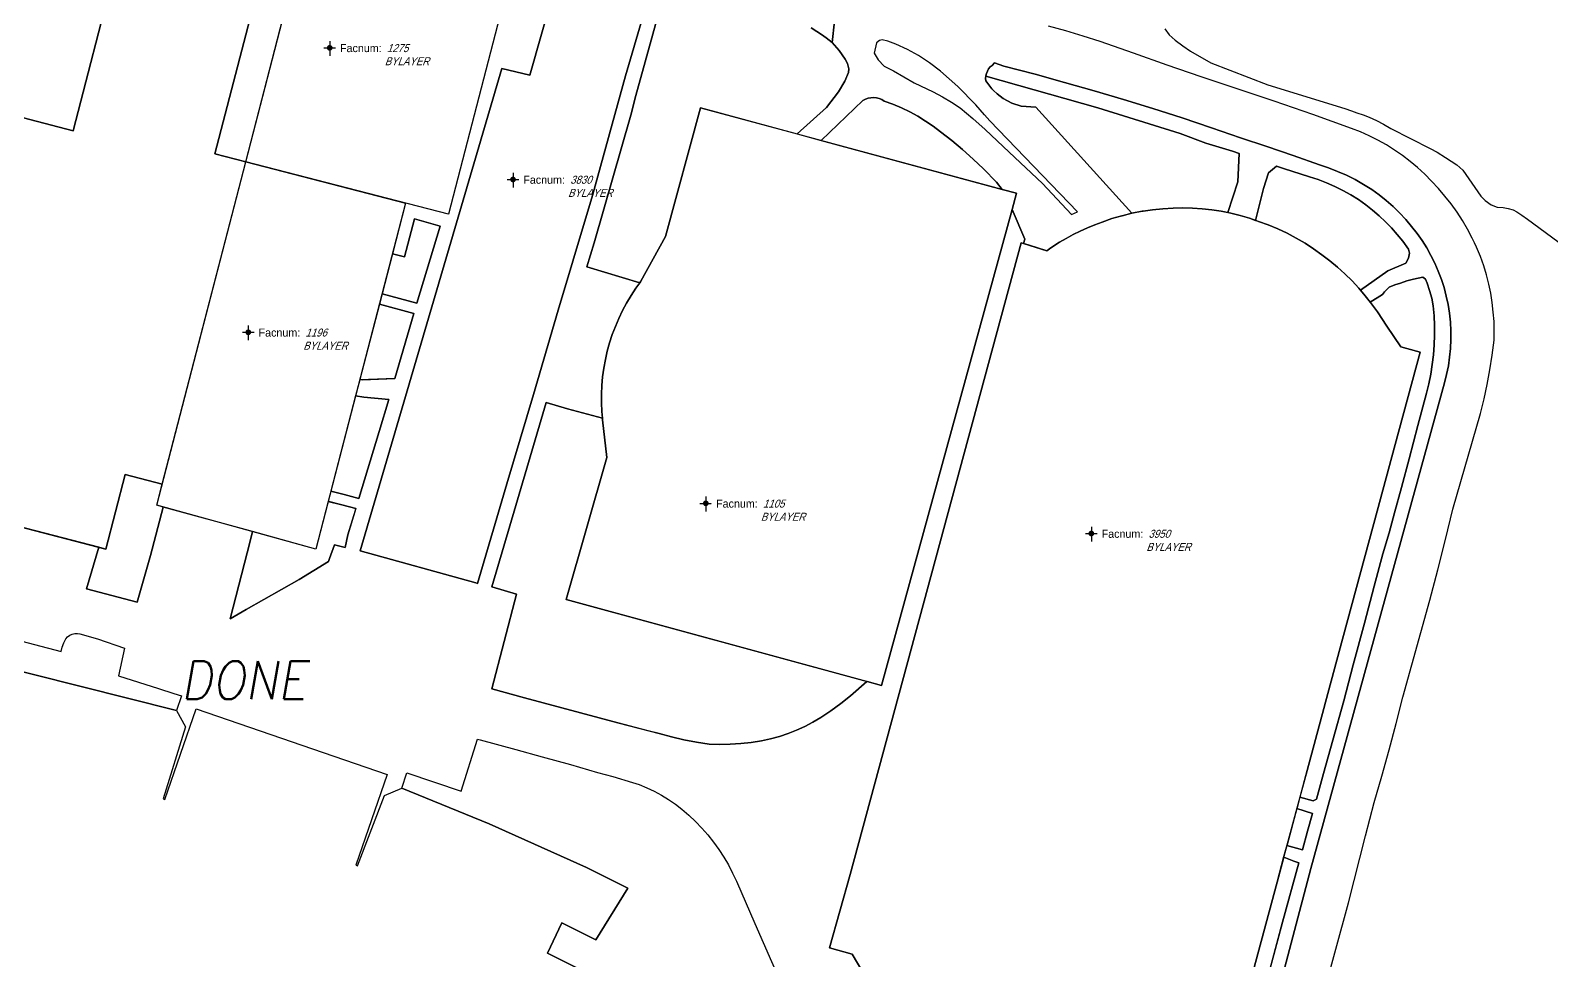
# Model space of a CAD drawing. Header units: inches. Extents: x 1273557 to 1282364, y 239587 to 246310.
# Drawn here: x 1278538 to 1279336, y 240926 to 241414 of the extents above; entities that cross this region are included whole.
import ezdxf
from ezdxf.enums import TextEntityAlignment as Align

# ---------------------------------------------------------------- set-up
doc = ezdxf.new("R2010")
doc.units = ezdxf.units.IN
doc.header["$MEASUREMENT"] = 0
doc.linetypes.add('DASHED2', pattern=[0.375, 0.25, -0.125])
doc.layers.add('BLDG-DATA', color=159, linetype='DASHED2', lineweight=30)
for name, color, linetype in [('BLDG-UW', 231, 'Continuous'), ('GRASS', 3, 'Continuous'), ('PATH', 253, 'Continuous'), ('PRKG-DATA', 255, 'Continuous'), ('PRKG-UW', 6, 'Continuous'), ('REV-ADJUDICATION-NOTES', 2, 'Continuous'), ('STREET-UW', 50, 'Continuous'), ('STREET-UW-ISLAND', 20, 'Continuous'), ('Water_Source', 133, 'Continuous')]:
    doc.layers.add(name, color=color, linetype=linetype)
doc.styles.add('Revisions', font='simplex.shx', dxfattribs={"width": 0.9, "oblique": 10, "height": 25})
doc.styles.add('SS_LITE', font='FRABK.TTF', dxfattribs={"height": 16})

# ---------------------------------------------------------------- blocks, each defined once
blk = doc.blocks.new('*U1')
for p, q in [((-3.08, 0), (3.08, 0)), ((0, 3.55), (0, -4.2))]:
    blk.add_line(p, q)
at = {"const_width": 1.5}
blk.add_lwpolyline([(-0.75, 0, 1), (0.75, 0, 1)], format="xyb", close=True, dxfattribs=at)
at = {"layer": 'BLDG-DATA', "color": 1, "style": 'SS_LITE'}
blk.add_text('Facnum:', height=4.2, dxfattribs=at).set_placement((27.26, -2.25), align=Align.RIGHT)
at = {"layer": 'BLDG-DATA', "color": 7, "style": 'SS_LITE', "oblique": 20, "width": 0.9, "flags": 8}
for tag, p in [('FACNUM', (29.98, -2.25)), ('OBJECT', (28.84, -9.16))]:
    blk.add_attdef(tag, p, '', height=4.2, dxfattribs=at)
blk = doc.blocks.new('*U8')
for p, q in [((-3.08, 0), (3.08, 0)), ((0, 3.55), (0, -4.2))]:
    blk.add_line(p, q)
at = {"const_width": 1.5}
blk.add_lwpolyline([(-0.75, 0, 1), (0.75, 0, 1)], format="xyb", close=True, dxfattribs=at)
at = {"layer": 'PRKG-DATA', "color": 1, "style": 'SS_LITE'}
blk.add_text('Facnum:', height=4.2, dxfattribs=at).set_placement((27.26, -2.25), align=Align.RIGHT)
at = {"layer": 'PRKG-DATA', "color": 7, "style": 'SS_LITE', "oblique": 20, "width": 0.9, "flags": 8}
for tag, p in [('FACNUM', (29.98, -2.25)), ('OBJECT', (28.84, -9.16))]:
    blk.add_attdef(tag, p, '', height=4.2, dxfattribs=at)

msp = doc.modelspace()

# ---------------------------------------------------------------- linework, layer by layer
at = {"layer": 'BLDG-UW'}
for points in [[(1278506.78, 241160.4), (1278577.48, 241142.06), (1278587.63, 241181.21), (1278607.06, 241176.18), (1278650.9, 241345.26), (1278650.9, 241345.26), (1278634.74, 241349.45), (1278654.24, 241424.64), (1278581.5, 241443.5), (1278560.23, 241361.49), (1278514.65, 241373.31), (1278549.29, 241506.92), (1278385.8, 241549.31)], [(1279179.57, 240920.67), (1279192.16, 240967.3), (1279195.78, 240980.71), (1279197.42, 240986.81), (1279202.66, 241006.21), (1279204.26, 241012.14), (1279207.98, 241025.93), (1279216.75, 241058.44), (1279217.62, 241061.66), (1279226.56, 241094.79), (1279242.92, 241155.39), (1279254.11, 241196.85), (1279267.21, 241245.39), (1279260.24, 241247.34), (1279257.07, 241248.22), (1279249.86, 241259), (1279244.81, 241266.55), (1279241.74, 241270.79), (1279241.27, 241271.39), (1279238.5, 241274.9), (1279235.08, 241278.87), (1279231.51, 241282.7), (1279227.78, 241286.37), (1279223.91, 241289.89), (1279219.89, 241293.25), (1279215.74, 241296.44), (1279211.36, 241299.57), (1279206.84, 241302.5), (1279202.19, 241305.22), (1279197.41, 241307.73), (1279192.53, 241310.01), (1279187.55, 241312.07), (1279182.48, 241313.9), (1279181.54, 241314.23), (1279177.69, 241315.58), (1279172.82, 241317.03), (1279167.91, 241318.26), (1279162.92, 241319.27), (1279157.9, 241320.05), (1279152.85, 241320.59), (1279147.78, 241320.91), (1279142.7, 241320.99), (1279137.63, 241320.84), (1279132.19, 241320.56), (1279126.77, 241320.03), (1279121.91, 241319.32), (1279121.38, 241319.24), (1279116.03, 241318.21), (1279110.81, 241316.95), (1279110.73, 241316.93), (1279105.5, 241315.4), (1279100.34, 241313.63), (1279096.45, 241312.16), (1279092.62, 241310.57), (1279088.84, 241308.84), (1279085.14, 241307), (1279081.52, 241305.05), (1279078, 241302.98), (1279074.57, 241300.8), (1279072.72, 241299.53), (1279071.26, 241298.53), (1279062, 241301.44), (1279057.94, 241302.71), (1278968.04, 240971.36), (1278968.04, 240971.36), (1278957.32, 240932.86), (1278969.21, 240929.55), (1278978.59, 240913.61)], [(1278488.64, 241089.04), (1278614.55, 241057.4), (1278619.25, 241048.79), (1278607.59, 241010.96), (1278608.5, 241010.65), (1278624.89, 241058.24), (1278725.11, 241023.71), (1278708.72, 240976.13), (1278709.47, 240975.87), (1278723.74, 241012.8), (1278732.75, 241016.68), (1278778.6, 240997.97), (1278829.66, 240974.9), (1278851.43, 240964.07), (1278834.68, 240936.95), (1278816.72, 240945.88), (1278809.18, 240929.99), (1278857.69, 240905.81)]]:
    msp.add_lwpolyline(points, dxfattribs=at)
for points in [[(1278650.9, 241345.26), (1278682.82, 241468.36), (1278789.2, 241440.77), (1278757.28, 241317.68), (1278650.9, 241345.26)], [(1279053.17, 241320.2), (1279055.5, 241328.7), (1279047.86, 241330.77), (1278952.81, 241356.48), (1278889.54, 241373.59), (1278871.26, 241306), (1278858.3, 241282.53), (1278857.68, 241281.67), (1278855.63, 241278.85), (1278853.12, 241275.05), (1278850.79, 241271.14), (1278848.64, 241267.13), (1278846.66, 241263.04), (1278844.87, 241258.86), (1278843.27, 241254.6), (1278841.88, 241250.27), (1278840.66, 241245.89), (1278839.65, 241241.46), (1278838.84, 241236.98), (1278838.22, 241232.47), (1278837.81, 241227.94), (1278837.6, 241223.39), (1278837.6, 241218.84), (1278837.8, 241214.3), (1278838.12, 241210.64), (1278838.2, 241209.77), (1278840.46, 241190.15), (1278819.11, 241115.5), (1278977, 241072.6), (1278984.63, 241070.53)], [(1278650.9, 241345.26), (1278734.8, 241323.51), (1278687.74, 241142.03), (1278604.17, 241165.04), (1278650.9, 241345.26)]]:
    msp.add_lwpolyline(points, close=True, dxfattribs=at)
at = {"layer": 'GRASS'}
for points in [[(1278869.52, 241429.87), (1278855.61, 241380.07), (1278852.97, 241369.66), (1278833.83, 241302.78), (1278829.96, 241290.05), (1278857.71, 241281.7), (1278858.3, 241282.53), (1278871.26, 241306), (1278889.54, 241373.59), (1278940.38, 241359.84), (1278955.68, 241373.63), (1278961.93, 241381.86), (1278965.27, 241387.49), (1278967.32, 241392.09), (1278967.42, 241394.06), (1278966.8, 241396.72), (1278965.52, 241399.15), (1278962.35, 241403.63), (1278958.72, 241407.74), (1278955.53, 241410.22), (1278953.16, 241412.05), (1278950.62, 241413.64), (1278947.68, 241415.43)], [(1279216.95, 240909.71), (1279229.63, 240956.4), (1279238.66, 240991.63), (1279243.14, 241009.12), (1279247.2, 241022.85), (1279251.06, 241036.64), (1279254.72, 241050.48), (1279258.16, 241064.38), (1279272.37, 241115.26), (1279276.6, 241131.15), (1279280.65, 241147.08), (1279284.51, 241163.06), (1279298.9, 241213.2), (1279300.8, 241220.78), (1279302.47, 241228.41), (1279303.92, 241236.09), (1279305.14, 241243.81), (1279306.13, 241251.56), (1279306.19, 241256.52), (1279306.04, 241261.48), (1279305.68, 241266.42), (1279305.1, 241271.35), (1279304.32, 241276.24), (1279303.33, 241281.1), (1279302.13, 241285.91), (1279300.73, 241290.67), (1279298.91, 241295.61), (1279296.88, 241300.47), (1279295.8, 241302.75), (1279294.62, 241305.23), (1279292.16, 241309.89), (1279289.49, 241314.43), (1279286.62, 241318.85), (1279283.55, 241323.13), (1279280.29, 241327.27), (1279276.85, 241331.26), (1279273.24, 241335.09), (1279269.68, 241338.71), (1279265.96, 241342.16), (1279262.07, 241345.43), (1279258.04, 241348.51), (1279253.86, 241351.4), (1279249.56, 241354.09), (1279245.12, 241356.57), (1279240.58, 241358.83), (1279235.94, 241360.88), (1279231.2, 241362.71), (1279210.96, 241370.07), (1279190.62, 241377.12), (1279170.17, 241383.87), (1279152.35, 241389.88), (1279134.56, 241395.98), (1279116.8, 241402.16), (1279099.29, 241408.32), (1279090.33, 241411.19), (1279081.33, 241413.89), (1279072.28, 241416.42)], [(1279133.33, 241414.92), (1279135.54, 241411.83), (1279138.62, 241409.05), (1279142.68, 241406.04), (1279146.74, 241403.24), (1279157.34, 241397.15), (1279187.35, 241385.55), (1279227.75, 241373.18), (1279231.2, 241372.02), (1279234.1, 241370.98), (1279237.44, 241369.93), (1279240.56, 241368.56), (1279244.32, 241366.86), (1279248.07, 241364.93), (1279251.82, 241362.68), (1279272.52, 241352.26), (1279276.27, 241350.22), (1279280.55, 241347.53), (1279286.54, 241343.6), (1279289.63, 241340.82), (1279299.2, 241327.17), (1279301.43, 241324.84), (1279304.63, 241322.6), (1279307.75, 241321.45), (1279310.78, 241321.17), (1279313.49, 241320.79), (1279316.07, 241319.97), (1279318, 241318.95), (1279320.68, 241317.27), (1279323.56, 241315.15), (1279342.77, 241300.96)], [(1278522.67, 241096.56), (1278554.01, 241088.22), (1278554.62, 241090.56), (1278555.43, 241092.83), (1278556.44, 241095.03), (1278557.42, 241096.01), (1278558.55, 241096.79), (1278559.81, 241097.36), (1278561.15, 241097.69), (1278562.52, 241097.78), (1278563.89, 241097.62), (1278573.04, 241094.88), (1278587.26, 241090.09), (1278584.06, 241075.59), (1278605.04, 241068.9), (1278613.11, 241066.35), (1278617.12, 241065.03), (1278614.55, 241057.4), (1278488.64, 241089.04)], [(1278857.69, 240905.81), (1278809.18, 240929.99), (1278816.72, 240945.88), (1278834.68, 240936.95), (1278851.43, 240964.07), (1278829.66, 240974.9), (1278778.6, 240997.97), (1278732.75, 241016.68), (1278735.49, 241024.69), (1278763.89, 241014.96), (1278772.6, 241042.38), (1278773.85, 241041.96), (1278792.62, 241036.85), (1278806.45, 241032.99), (1278821.42, 241029), (1278835.52, 241024.88), (1278843.61, 241022.75), (1278853.81, 241019.65), (1278857.31, 241018.44), (1278861.33, 241016.8), (1278865.26, 241014.95), (1278869.09, 241012.89), (1278872.81, 241010.63), (1278876.4, 241008.18), (1278879.85, 241005.53), (1278879.85, 241005.53), (1278883.46, 241002.4), (1278886.93, 240999.11), (1278890.24, 240995.65), (1278893.38, 240992.05), (1278896.36, 240988.3), (1278899.16, 240984.42), (1278901.78, 240980.41), (1278904.21, 240976.29), (1278906.45, 240972.05), (1278908.49, 240967.72), (1278908.49, 240967.72), (1278918.16, 240945.53), (1278931.16, 240915.76)]]:
    msp.add_lwpolyline(points, dxfattribs=at)
for points in [[(1278634.74, 241349.45), (1278650.9, 241345.26), (1278670.4, 241420.45), (1278654.24, 241424.64)], [(1279015.61, 241392.81), (1279009.84, 241397.09), (1279003.9, 241400.94), (1278998.15, 241404.19), (1278992.05, 241406.92), (1278987.94, 241408.49), (1278984.94, 241409.21), (1278983.51, 241408.82), (1278981.9, 241407.73), (1278980.67, 241402.23), (1278982.83, 241398.75), (1278986.02, 241395.33), (1278990.88, 241392.95), (1279001.78, 241386.7), (1279011.72, 241381.99), (1279016.52, 241379.37), (1279021.22, 241376.56), (1279025.81, 241373.58), (1279032.47, 241368), (1279039, 241362.26), (1279051.61, 241350.31), (1279069.06, 241333.87), (1279084.24, 241317.66), (1279087.35, 241319.06), (1279041.37, 241366.8), (1279038.7, 241369.9), (1279034.03, 241375.1), (1279024.56, 241384.79)], [(1279172.27, 241349.58), (1279168.78, 241350.75), (1279154.77, 241355.04), (1279141.39, 241360.09), (1279098.12, 241373.46), (1279039.31, 241390.15), (1279039.22, 241389), (1279039.32, 241387.67), (1279039.79, 241387.01), (1279040.82, 241385.55), (1279042.5, 241383.56), (1279043.41, 241382.64), (1279045.32, 241380.88), (1279048.43, 241378.52), (1279053.01, 241376.06), (1279057.93, 241374.39), (1279065.51, 241373.86), (1279116.03, 241318.21), (1279121.38, 241319.24), (1279121.91, 241319.32), (1279126.77, 241320.03), (1279132.19, 241320.56), (1279137.63, 241320.84), (1279142.7, 241320.99), (1279147.78, 241320.91), (1279152.85, 241320.59), (1279157.9, 241320.05), (1279162.92, 241319.27), (1279166.36, 241318.57), (1279171.57, 241334.79)], [(1279015.56, 241361.01), (1279011.7, 241363.91), (1279007.71, 241366.62), (1279003.59, 241369.13), (1278999.35, 241371.44), (1278995.01, 241373.53), (1278990.56, 241375.41), (1278986.03, 241377.07), (1278984.76, 241377.84), (1278983.39, 241378.42), (1278981.95, 241378.79), (1278980.47, 241378.93), (1278978.98, 241378.85), (1278977.53, 241378.55), (1278976.13, 241378.04), (1278974.83, 241377.32), (1278952.82, 241356.47), (1279047.86, 241330.77), (1279044.88, 241334.59), (1279038.03, 241341.49), (1279032.68, 241346.66), (1279027.15, 241351.65), (1279021.44, 241356.43)], [(1279245.78, 241316.91), (1279242.33, 241319.85), (1279238.74, 241322.63), (1279234.87, 241325.37), (1279230.86, 241327.9), (1279226.73, 241330.23), (1279222.49, 241332.35), (1279218.15, 241334.25), (1279213.71, 241335.94), (1279209.2, 241337.39), (1279195.48, 241341.76), (1279191.82, 241343), (1279187.72, 241339.38), (1279185.05, 241331.15), (1279180.9, 241314.45), (1279181.54, 241314.23), (1279182.48, 241313.9), (1279187.55, 241312.07), (1279192.53, 241310.01), (1279197.41, 241307.73), (1279202.19, 241305.22), (1279206.84, 241302.5), (1279211.36, 241299.57), (1279215.74, 241296.44), (1279219.89, 241293.25), (1279223.91, 241289.89), (1279227.78, 241286.37), (1279231.51, 241282.7), (1279235.08, 241278.87), (1279235.92, 241277.89), (1279250.33, 241288.01), (1279259.73, 241292.09), (1279261.21, 241294.64), (1279261.64, 241297.28), (1279261.23, 241299.31), (1279258.1, 241303.61), (1279255.26, 241307.15), (1279252.26, 241310.55), (1279249.09, 241313.8)], [(1278752.91, 241311.41), (1278739.55, 241315.22), (1278734.16, 241295.37), (1278727.92, 241296.98), (1278722.45, 241275.89), (1278740.72, 241271.05)], [(1279243.11, 241122.56), (1279247.76, 241139.58), (1279251.06, 241150.51), (1279253.84, 241161), (1279257.4, 241174.37), (1279261.54, 241189.32), (1279266.09, 241206.96), (1279270.63, 241223.83), (1279271.82, 241228.82), (1279272.81, 241233.85), (1279273.6, 241238.92), (1279274.2, 241244.01), (1279274.59, 241249.12), (1279274.79, 241254.25), (1279274.78, 241259.37), (1279274.57, 241264.5), (1279274.16, 241269.61), (1279273.32, 241273.65), (1279272.23, 241277.63), (1279270.9, 241281.54), (1279270.03, 241283.66), (1279268.69, 241284.63), (1279263.82, 241283.72), (1279260.32, 241282.79), (1279256.89, 241281.6), (1279253.94, 241280.66), (1279251.08, 241279.47), (1279248.63, 241277.01), (1279247.45, 241275.66), (1279241.11, 241271.59), (1279241.27, 241271.39), (1279241.74, 241270.79), (1279244.81, 241266.55), (1279249.86, 241259), (1279257.07, 241248.22), (1279260.24, 241247.34), (1279267.21, 241245.39), (1279254.11, 241196.85), (1279242.92, 241155.39), (1279226.56, 241094.79), (1279217.62, 241061.66), (1279216.75, 241058.44), (1279207.98, 241025.93), (1279204.17, 241011.82), (1279211.16, 241009.95), (1279212.82, 241010.84), (1279216.56, 241024.23), (1279221.44, 241041.71), (1279227.18, 241062.34), (1279232.13, 241081.3), (1279238.02, 241103.13)], [(1278739.2, 241265.65), (1278721.06, 241270.54), (1278710.83, 241231.08), (1278712.09, 241230.88), (1278729.18, 241231.47)], [(1278725.92, 241220.47), (1278712.87, 241221.8), (1278708.57, 241222.37), (1278695.61, 241172.37), (1278696.32, 241172.19), (1278702.51, 241170.59), (1278710.31, 241168.58), (1278720.95, 241203.65)], [(1278840.46, 241190.15), (1278838.2, 241209.77), (1278838.12, 241210.7), (1278819.78, 241215.54), (1278808.59, 241218.97), (1278792.61, 241164.97), (1278780.11, 241122.18), (1278792.94, 241118.36), (1278780.01, 241068.67), (1278797.16, 241063.98), (1278846.23, 241050.87), (1278867.8, 241045.2), (1278874.3, 241043.46), (1278880.85, 241041.96), (1278887.44, 241040.7), (1278894.07, 241039.68), (1278899.61, 241039.55), (1278905.14, 241039.67), (1278910.67, 241040.03), (1278916.17, 241040.64), (1278921.64, 241041.5), (1278926.33, 241042.5), (1278930.96, 241043.75), (1278935.51, 241045.24), (1278939.98, 241046.99), (1278944.35, 241048.97), (1278948.6, 241051.19), (1278952.73, 241053.64), (1278958.05, 241057.26), (1278963.22, 241061.08), (1278968.24, 241065.1), (1278976.94, 241072.62), (1278819.11, 241115.5)], [(1278607.56, 241164.11), (1278604.17, 241165.04), (1278607.06, 241176.18), (1278587.63, 241181.21), (1278577.48, 241142.06), (1278573.81, 241143.01), (1278567.37, 241121.22), (1278593.86, 241114.2), (1278600.82, 241138.69)], [(1278694.84, 241137.02), (1278697.4, 241144.26), (1278703.13, 241142.92), (1278704.51, 241149.46), (1278708.47, 241162.53), (1278708.69, 241163.33), (1278701.36, 241165.2), (1278694.57, 241166.97), (1278694.23, 241167.06), (1278687.74, 241142.03), (1278654.49, 241151.18), (1278653.23, 241146.27), (1278642.78, 241105.51), (1278651.09, 241110.37), (1278678.9, 241126.07), (1278694.31, 241135.51)], [(1279210.71, 241003.28), (1279202.56, 241005.86), (1279197.42, 240986.81), (1279197.34, 240986.5), (1279205.47, 240984.29), (1279208.12, 240993.99)], [(1279203.58, 240977.39), (1279201.05, 240978.34), (1279197.44, 240979.68), (1279195.67, 240980.34), (1279192.16, 240967.3), (1279179.57, 240920.67), (1279176.16, 240908.02), (1279176.08, 240907.74), (1279183.39, 240906.04), (1279184.26, 240905.84), (1279184.5, 240906.75), (1279195.06, 240946.21)]]:
    msp.add_lwpolyline(points, close=True, dxfattribs=at)
at = {"layer": 'PATH'}
for points in [[(1278789.2, 241440.77), (1278757.28, 241317.68), (1278734.8, 241323.51), (1278727.92, 241296.98), (1278734.16, 241295.37), (1278739.55, 241315.22), (1278752.91, 241311.41), (1278740.72, 241271.05), (1278722.45, 241275.89), (1278721.06, 241270.54), (1278739.2, 241265.65), (1278729.18, 241231.47), (1278710.77, 241230.83), (1278708.57, 241222.37), (1278712.87, 241221.8), (1278725.92, 241220.47), (1278720.95, 241203.65), (1278710.31, 241168.58), (1278702.51, 241170.59), (1278695.61, 241172.37), (1278694.23, 241167.06), (1278701.36, 241165.2), (1278708.71, 241163.32), (1278704.51, 241149.46), (1278703.13, 241142.92), (1278697.4, 241144.26), (1278694.84, 241137.02), (1278694.31, 241135.51), (1278678.9, 241126.07), (1278651.09, 241110.37), (1278642.78, 241105.51), (1278653.23, 241146.27), (1278654.49, 241151.18), (1278607.56, 241164.11), (1278600.82, 241138.69), (1278593.86, 241114.2), (1278567.37, 241121.22), (1278573.81, 241143.01), (1278506.78, 241160.4)], [(1278859.23, 241421.34), (1278850.27, 241390.28), (1278832.87, 241327.47), (1278822.54, 241293.02), (1278814.86, 241267.39), (1278801.94, 241223.1), (1278787.88, 241176.25), (1278772.5, 241124.06), (1278771.57, 241124.29), (1278710.98, 241141.07), (1278785.31, 241394.22), (1278799.93, 241390.64), (1278812.52, 241435.18)], [(1278978.59, 240913.61), (1278969.21, 240929.55), (1278957.32, 240932.86), (1278968.04, 240971.36), (1279057.94, 241302.71), (1279059.17, 241302.33), (1279059.82, 241304.68), (1279053.17, 241320.2), (1278984.63, 241070.53), (1278977, 241072.6), (1278976.94, 241072.62), (1278968.24, 241065.1), (1278963.22, 241061.08), (1278958.05, 241057.26), (1278952.73, 241053.64), (1278948.6, 241051.19), (1278944.35, 241048.97), (1278939.98, 241046.99), (1278935.51, 241045.24), (1278930.96, 241043.75), (1278926.33, 241042.5), (1278921.64, 241041.5), (1278916.17, 241040.64), (1278910.67, 241040.03), (1278905.14, 241039.67), (1278899.61, 241039.55), (1278894.07, 241039.68), (1278887.44, 241040.7), (1278880.85, 241041.96), (1278874.3, 241043.46), (1278867.8, 241045.2), (1278862.06, 241046.71), (1278846.23, 241050.87), (1278797.16, 241063.98), (1278780.01, 241068.67), (1278792.94, 241118.36), (1278780.11, 241122.18), (1278792.61, 241164.97), (1278808.59, 241218.97), (1278819.78, 241215.54), (1278838.12, 241210.7), (1278837.8, 241214.3), (1278837.6, 241218.84), (1278837.6, 241223.39), (1278837.81, 241227.94), (1278838.22, 241232.47), (1278838.84, 241236.98), (1278839.65, 241241.46), (1278840.66, 241245.89), (1278841.88, 241250.27), (1278843.27, 241254.6), (1278844.87, 241258.86), (1278846.66, 241263.04), (1278848.64, 241267.13), (1278850.79, 241271.14), (1278853.12, 241275.05), (1278855.63, 241278.85), (1278857.71, 241281.7), (1278829.96, 241290.05), (1278833.83, 241302.78), (1278852.97, 241369.66), (1278855.61, 241380.07), (1278869.52, 241429.87)], [(1278947.68, 241415.43), (1278950.62, 241413.64), (1278953.16, 241412.05), (1278955.53, 241410.22), (1278958.72, 241407.74), (1278959.89, 241419.09)], [(1279190.97, 240902.69), (1279209.98, 240974.4), (1279280.01, 241229.26), (1279281.15, 241233.71), (1279282.07, 241238.22), (1279282.75, 241242.78), (1279283.21, 241247.36), (1279283.42, 241251.96), (1279283.41, 241256.56), (1279283.15, 241261.16), (1279282.67, 241265.74), (1279281.95, 241270.29), (1279280.99, 241274.8), (1279279.81, 241279.2), (1279278.41, 241283.53), (1279276.8, 241287.79), (1279274.98, 241291.96), (1279272.95, 241296.04), (1279270.73, 241300.01), (1279268.31, 241303.87), (1279265.71, 241307.6), (1279262.8, 241311.36), (1279259.71, 241314.99), (1279256.45, 241318.45), (1279253.03, 241321.76), (1279249.45, 241324.9), (1279245.72, 241327.86), (1279241.86, 241330.64), (1279237.57, 241333.37), (1279233.15, 241335.87), (1279228.62, 241338.15), (1279223.97, 241340.2), (1279219.23, 241342.02), (1279214.43, 241343.58), (1279200.68, 241348.51), (1279186.85, 241353.23), (1279172.96, 241357.72), (1279157.69, 241363.08), (1279142.34, 241368.23), (1279126.92, 241373.17), (1279111.54, 241377.88), (1279096.11, 241382.47), (1279080.66, 241386.92), (1279065.16, 241391.26), (1279048.78, 241395.47), (1279043.88, 241397.09), (1279042.64, 241395.83), (1279041.65, 241394.98), (1279040.81, 241393.97), (1279040.12, 241392.84), (1279039.63, 241391.61), (1279039.32, 241390.32), (1279039.31, 241390.15), (1279098.12, 241373.46), (1279141.39, 241360.09), (1279154.77, 241355.04), (1279168.78, 241350.75), (1279172.27, 241349.58), (1279171.57, 241334.79), (1279166.36, 241318.57), (1279167.91, 241318.26), (1279172.82, 241317.03), (1279177.69, 241315.58), (1279180.9, 241314.45), (1279185.05, 241331.15), (1279187.72, 241339.38), (1279191.82, 241343), (1279195.48, 241341.76), (1279209.2, 241337.39), (1279213.71, 241335.94), (1279218.15, 241334.25), (1279222.49, 241332.35), (1279226.73, 241330.23), (1279230.86, 241327.9), (1279234.87, 241325.37), (1279238.74, 241322.63), (1279242.33, 241319.85), (1279245.78, 241316.91), (1279249.09, 241313.8), (1279252.26, 241310.55), (1279255.26, 241307.15), (1279258.1, 241303.61), (1279261.23, 241299.31), (1279261.64, 241297.28), (1279261.21, 241294.64), (1279259.73, 241292.09), (1279250.33, 241288.01), (1279235.92, 241277.89), (1279238.5, 241274.9), (1279241.11, 241271.59), (1279247.45, 241275.66), (1279248.63, 241277.01), (1279251.08, 241279.47), (1279253.94, 241280.66), (1279256.89, 241281.6), (1279260.32, 241282.79), (1279263.82, 241283.72), (1279268.69, 241284.63), (1279270.03, 241283.66), (1279270.9, 241281.54), (1279272.23, 241277.63), (1279273.32, 241273.65), (1279274.16, 241269.61), (1279274.57, 241264.5), (1279274.78, 241259.37), (1279274.79, 241254.25), (1279274.59, 241249.12), (1279274.2, 241244.01), (1279273.6, 241238.92), (1279272.81, 241233.85), (1279271.82, 241228.82), (1279270.63, 241223.83), (1279266.09, 241206.96), (1279261.54, 241189.32), (1279257.4, 241174.37), (1279253.84, 241161), (1279251.06, 241150.51), (1279247.76, 241139.58), (1279243.11, 241122.56), (1279238.02, 241103.13), (1279232.13, 241081.3), (1279227.18, 241062.34), (1279221.44, 241041.71), (1279216.56, 241024.23), (1279212.82, 241010.84), (1279211.16, 241009.95), (1279204.17, 241011.82), (1279202.66, 241006.21), (1279202.56, 241005.86), (1279210.71, 241003.28), (1279208.12, 240993.99), (1279205.47, 240984.29), (1279197.34, 240986.5), (1279195.78, 240980.71), (1279195.67, 240980.34), (1279197.44, 240979.68), (1279201.05, 240978.34), (1279203.58, 240977.39), (1279195.06, 240946.21), (1279184.26, 240905.84)], [(1278522.67, 241096.56), (1278554.01, 241088.22), (1278554.62, 241090.56), (1278555.43, 241092.83), (1278556.44, 241095.03), (1278557.42, 241096.01), (1278558.55, 241096.79), (1278559.81, 241097.36), (1278561.15, 241097.69), (1278562.52, 241097.78), (1278563.89, 241097.62), (1278573.04, 241094.88), (1278587.26, 241090.09), (1278584.06, 241075.59), (1278605.04, 241068.9), (1278613.11, 241066.35), (1278617.12, 241065.03), (1278614.55, 241057.4), (1278619.25, 241048.79), (1278607.59, 241010.96), (1278608.5, 241010.65), (1278624.89, 241058.24), (1278725.11, 241023.71), (1278708.72, 240976.13), (1278709.47, 240975.87), (1278723.74, 241012.8), (1278732.75, 241016.68), (1278735.49, 241024.69), (1278763.89, 241014.96), (1278772.6, 241042.38), (1278773.85, 241041.96), (1278792.62, 241036.85), (1278806.45, 241032.99), (1278821.42, 241029), (1278835.52, 241024.88), (1278843.61, 241022.75), (1278853.81, 241019.65), (1278857.31, 241018.44), (1278861.33, 241016.8), (1278865.26, 241014.95), (1278869.09, 241012.89), (1278872.81, 241010.63), (1278876.4, 241008.18), (1278879.85, 241005.53), (1278879.85, 241005.53), (1278883.46, 241002.4), (1278886.93, 240999.11), (1278890.24, 240995.65), (1278893.38, 240992.05), (1278896.36, 240988.3), (1278899.16, 240984.42), (1278901.78, 240980.41), (1278904.21, 240976.29), (1278906.45, 240972.05), (1278908.49, 240967.72), (1278908.49, 240967.72), (1278918.16, 240945.53), (1278931.16, 240915.76)]]:
    msp.add_lwpolyline(points, dxfattribs=at)
at = {"layer": 'PRKG-UW'}
msp.add_lwpolyline([(1278850.27, 241390.28), (1278859.23, 241421.34), (1278864.44, 241440.28), (1278863.79, 241440.48), (1278847.37, 241445.57), (1278820.76, 241452.24), (1278821.78, 241447.78), (1278820.9, 241443.14), (1278819.1, 241438.78), (1278817.45, 241436.34), (1278816, 241435.34), (1278813.68, 241434.95), (1278812.52, 241435.18), (1278799.93, 241390.64), (1278785.31, 241394.22), (1278710.98, 241141.07), (1278771.57, 241124.29), (1278772.5, 241124.06), (1278787.88, 241176.25), (1278801.94, 241223.1), (1278814.86, 241267.39), (1278822.54, 241293.02), (1278832.87, 241327.47)], close=True, dxfattribs=at)
at = {"layer": 'STREET-UW'}
for points in [[(1278514.65, 241373.31), (1278560.23, 241361.49), (1278581.5, 241443.5)], [(1278959.89, 241419.09), (1278958.72, 241407.74), (1278962.35, 241403.63), (1278965.52, 241399.15), (1278966.8, 241396.72), (1278967.42, 241394.06), (1278967.32, 241392.09), (1278965.27, 241387.49), (1278961.93, 241381.86), (1278955.68, 241373.63), (1278940.38, 241359.84), (1278940.38, 241359.84), (1278952.82, 241356.47), (1278974.83, 241377.32), (1278976.13, 241378.04), (1278977.53, 241378.55), (1278978.98, 241378.85), (1278980.47, 241378.93), (1278981.95, 241378.79), (1278983.39, 241378.42), (1278984.76, 241377.84), (1278986.03, 241377.07), (1278990.56, 241375.41), (1278995.01, 241373.53), (1278999.35, 241371.44), (1279003.59, 241369.13), (1279007.71, 241366.62), (1279011.7, 241363.91), (1279015.56, 241361.01), (1279021.44, 241356.43), (1279027.15, 241351.65), (1279032.68, 241346.66), (1279038.03, 241341.49), (1279044.88, 241334.59), (1279047.86, 241330.77), (1279047.86, 241330.77), (1279055.5, 241328.7), (1279053.17, 241320.2), (1279059.82, 241304.68), (1279059.17, 241302.33), (1279071.26, 241298.53), (1279072.72, 241299.53), (1279074.57, 241300.8), (1279078, 241302.98), (1279081.52, 241305.05), (1279085.14, 241307), (1279088.84, 241308.84), (1279092.62, 241310.57), (1279096.45, 241312.16), (1279100.34, 241313.63), (1279105.5, 241315.4), (1279110.73, 241316.93), (1279110.81, 241316.95), (1279116.03, 241318.21), (1279065.51, 241373.86), (1279057.93, 241374.39), (1279053.01, 241376.06), (1279048.43, 241378.52), (1279045.32, 241380.88), (1279043.41, 241382.64), (1279042.5, 241383.56), (1279040.82, 241385.55), (1279039.79, 241387.01), (1279039.32, 241387.67), (1279039.22, 241389), (1279039.31, 241390.15), (1279039.32, 241390.32), (1279039.63, 241391.61), (1279040.12, 241392.84), (1279040.81, 241393.97), (1279041.65, 241394.98), (1279042.64, 241395.83), (1279043.88, 241397.09), (1279048.78, 241395.47), (1279065.16, 241391.26), (1279080.66, 241386.92), (1279096.11, 241382.47), (1279111.54, 241377.88), (1279126.92, 241373.17), (1279142.34, 241368.23), (1279157.69, 241363.08), (1279172.96, 241357.72), (1279186.85, 241353.23), (1279200.68, 241348.51), (1279214.43, 241343.58), (1279219.23, 241342.02), (1279223.97, 241340.2), (1279228.62, 241338.15), (1279233.15, 241335.87), (1279237.57, 241333.37), (1279241.86, 241330.64), (1279245.72, 241327.86), (1279249.45, 241324.9), (1279253.03, 241321.76), (1279256.45, 241318.45), (1279259.71, 241314.99), (1279262.8, 241311.36), (1279265.71, 241307.6), (1279268.31, 241303.87), (1279270.73, 241300.01), (1279272.95, 241296.04), (1279274.98, 241291.96), (1279276.8, 241287.79), (1279278.41, 241283.53), (1279279.81, 241279.2), (1279280.99, 241274.8), (1279281.95, 241270.29), (1279282.67, 241265.74), (1279283.15, 241261.16), (1279283.41, 241256.56), (1279283.42, 241251.96), (1279283.21, 241247.36), (1279282.75, 241242.78), (1279282.07, 241238.22), (1279281.15, 241233.71), (1279280.01, 241229.26), (1279209.98, 240974.4), (1279190.97, 240902.69)], [(1279216.95, 240909.71), (1279229.63, 240956.4), (1279238.66, 240991.63), (1279243.14, 241009.12), (1279247.2, 241022.85), (1279251.06, 241036.64), (1279254.72, 241050.48), (1279258.16, 241064.38), (1279272.37, 241115.26), (1279276.6, 241131.15), (1279280.65, 241147.08), (1279284.51, 241163.06), (1279298.9, 241213.2), (1279300.8, 241220.78), (1279302.47, 241228.41), (1279303.92, 241236.09), (1279305.14, 241243.81), (1279306.13, 241251.56), (1279306.19, 241256.52), (1279306.04, 241261.48), (1279305.68, 241266.42), (1279305.1, 241271.35), (1279304.32, 241276.24), (1279303.33, 241281.1), (1279302.13, 241285.91), (1279300.73, 241290.67), (1279298.91, 241295.61), (1279296.88, 241300.47), (1279295.8, 241302.75), (1279294.62, 241305.23), (1279292.16, 241309.89), (1279289.49, 241314.43), (1279286.62, 241318.85), (1279283.55, 241323.13), (1279280.29, 241327.27), (1279276.85, 241331.26), (1279273.24, 241335.09), (1279269.68, 241338.71), (1279265.96, 241342.16), (1279262.07, 241345.43), (1279258.04, 241348.51), (1279253.86, 241351.4), (1279249.56, 241354.09), (1279245.12, 241356.57), (1279240.58, 241358.83), (1279235.94, 241360.88), (1279231.2, 241362.71), (1279210.96, 241370.07), (1279190.62, 241377.12), (1279170.17, 241383.87), (1279152.35, 241389.88), (1279134.56, 241395.98), (1279116.8, 241402.16), (1279099.29, 241408.32), (1279090.33, 241411.19), (1279081.33, 241413.89), (1279072.28, 241416.42)]]:
    msp.add_lwpolyline(points, dxfattribs=at)
at = {"layer": 'STREET-UW-ISLAND'}
msp.add_lwpolyline([(1279011.72, 241381.99), (1279016.52, 241379.37), (1279021.22, 241376.56), (1279025.81, 241373.58), (1279032.47, 241368), (1279039, 241362.26), (1279051.61, 241350.31), (1279069.06, 241333.87), (1279084.24, 241317.66), (1279087.35, 241319.06), (1279041.37, 241366.8), (1279038.7, 241369.9), (1279034.03, 241375.1), (1279024.56, 241384.79), (1279015.61, 241392.81), (1279009.84, 241397.09), (1279003.9, 241400.94), (1278998.15, 241404.19), (1278992.05, 241406.92), (1278987.94, 241408.49), (1278984.94, 241409.21), (1278983.51, 241408.82), (1278981.9, 241407.73), (1278980.67, 241402.23), (1278982.83, 241398.75), (1278986.02, 241395.33), (1278990.88, 241392.95), (1279001.78, 241386.7)], close=True, dxfattribs=at)
at = {"layer": 'Water_Source'}
msp.add_lwpolyline([(1279133.33, 241414.92), (1279135.54, 241411.83), (1279138.62, 241409.05), (1279142.68, 241406.04), (1279146.74, 241403.24), (1279157.34, 241397.15), (1279187.35, 241385.55), (1279227.75, 241373.18), (1279231.2, 241372.02), (1279234.1, 241370.98), (1279237.44, 241369.93), (1279240.56, 241368.56), (1279244.32, 241366.86), (1279248.07, 241364.93), (1279251.82, 241362.68), (1279272.52, 241352.26), (1279276.27, 241350.22), (1279280.55, 241347.53), (1279286.54, 241343.6), (1279289.63, 241340.82), (1279299.2, 241327.17), (1279301.43, 241324.84), (1279304.63, 241322.6), (1279307.75, 241321.45), (1279310.78, 241321.17), (1279313.49, 241320.79), (1279316.07, 241319.97), (1279318, 241318.95), (1279320.68, 241317.27), (1279323.56, 241315.15), (1279342.77, 241300.96)], dxfattribs=at)

# ---------------------------------------------------------------- block references
at = {"layer": 'BLDG-DATA'}
ref = msp.add_blockref('*U1', (1278694.97, 241405.03), dxfattribs=at)
ref.add_attrib('FACNUM', '1275', (1278724.95, 241402.78), dxfattribs={"color": 7, "height": 4.2, "style": 'SS_LITE', "oblique": 20, "width": 0.9})
ref.add_attrib('OBJECT', 'BYLAYER', (1278723.81, 241395.87), dxfattribs={"color": 7, "height": 4.2, "style": 'SS_LITE', "oblique": 20, "width": 0.9})
ref = msp.add_blockref('*U1', (1278652.22, 241255.78), dxfattribs=at)
ref.add_attrib('FACNUM', '1196', (1278682.2, 241253.54), dxfattribs={"color": 7, "height": 4.2, "style": 'SS_LITE', "oblique": 20, "width": 0.9})
ref.add_attrib('OBJECT', 'BYLAYER', (1278681.06, 241246.63), dxfattribs={"color": 7, "height": 4.2, "style": 'SS_LITE', "oblique": 20, "width": 0.9})
ref = msp.add_blockref('*U1', (1278892.34, 241166.04), dxfattribs=at)
ref.add_attrib('FACNUM', '1105', (1278922.32, 241163.79), dxfattribs={"color": 7, "height": 4.2, "style": 'SS_LITE', "oblique": 20, "width": 0.9})
ref.add_attrib('OBJECT', 'BYLAYER', (1278921.18, 241156.88), dxfattribs={"color": 7, "height": 4.2, "style": 'SS_LITE', "oblique": 20, "width": 0.9})
ref = msp.add_blockref('*U1', (1279094.7, 241150.2), dxfattribs=at)
ref.add_attrib('FACNUM', '3950', (1279124.68, 241147.96), dxfattribs={"color": 7, "height": 4.2, "style": 'SS_LITE', "oblique": 20, "width": 0.9})
ref.add_attrib('OBJECT', 'BYLAYER', (1279123.54, 241141.05), dxfattribs={"color": 7, "height": 4.2, "style": 'SS_LITE', "oblique": 20, "width": 0.9})
at = {"layer": 'PRKG-DATA'}
ref = msp.add_blockref('*U8', (1278791.17, 241335.96), dxfattribs=at)
ref.add_attrib('FACNUM', '3830', (1278821.15, 241333.71), dxfattribs={"color": 7, "height": 4.2, "style": 'SS_LITE', "oblique": 20, "width": 0.9})
ref.add_attrib('OBJECT', 'BYLAYER', (1278820.01, 241326.81), dxfattribs={"color": 7, "height": 4.2, "style": 'SS_LITE', "oblique": 20, "width": 0.9})

# ---------------------------------------------------------------- texts
at = {"layer": 'REV-ADJUDICATION-NOTES', "style": 'Revisions', "oblique": 10, "width": 0.913884}
msp.add_text('DONE', height=20, dxfattribs=at).set_placement((1278616.84, 241063.28))

doc.saveas('drawing.dxf')
